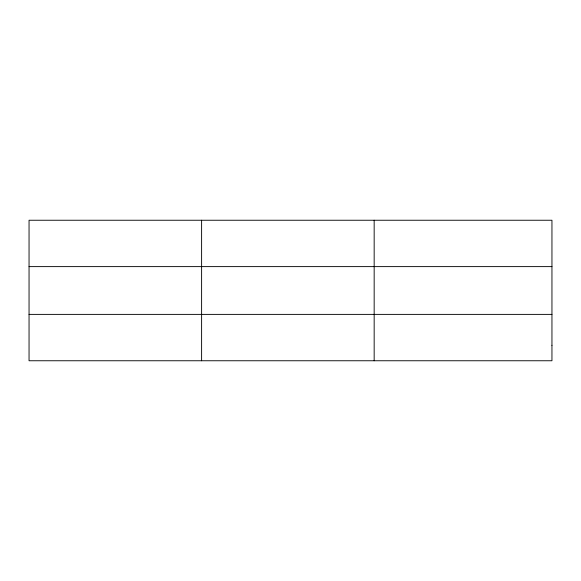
<?xml version="1.0" encoding="UTF-8"?>
<svg xmlns="http://www.w3.org/2000/svg" width="581" height="581" viewBox="0 0 581 581"><rect width="100%" height="100%" fill="white"/><g stroke="black" fill="none" stroke-linecap="round" stroke-linejoin="round"><path stroke-width="0.87" d="M201.607 220.243L201.607 360.757M374.164 220.243L374.164 360.757M29.05 266.614L551.95 266.614M29.05 314.386L551.95 314.386M551.95 345.296L551.95 360.757L29.05 360.757L29.05 220.243L551.95 220.243L551.95 345.296"/></g></svg>
